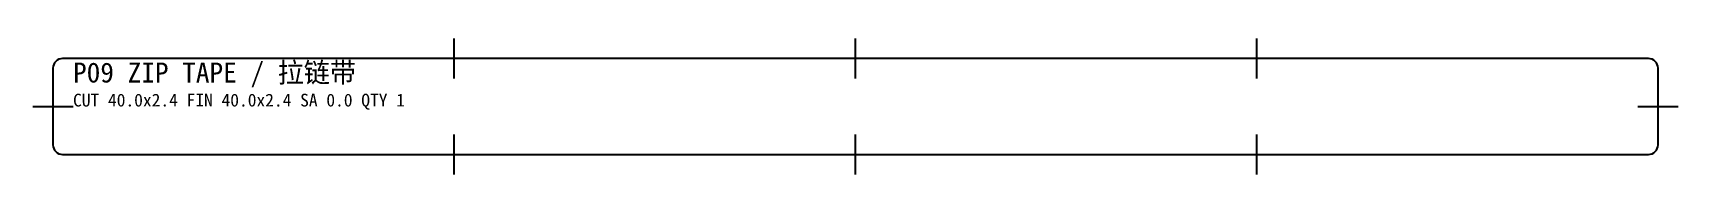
# Model space of a CAD drawing. Header units: millimetres. Extents: x 20 to 11279, y 290 to 7070.
# Drawn here: x 195 to 605, y 6995 to 7029 of the extents above; entities that cross this region are included whole.
import ezdxf

# ---------------------------------------------------------------- set-up
doc = ezdxf.new("R2010")
doc.units = ezdxf.units.MM
for name, color, linetype in [('CUT', 1, 'CONTINUOUS'), ('NOTCH', 3, 'CONTINUOUS'), ('STITCH', 5, 'CONTINUOUS'), ('TEXT', 7, 'CONTINUOUS')]:
    doc.layers.add(name, color=color, linetype=linetype)

msp = doc.modelspace()

# ---------------------------------------------------------------- linework, layer by layer
at = {"layer": 'CUT'}
msp.add_lwpolyline([(597.6, 7000), (598.07, 7000.05), (598.52, 7000.18), (598.93, 7000.4), (599.3, 7000.7), (599.6, 7001.07), (599.82, 7001.48), (599.95, 7001.93), (600, 7002.4), (600, 7021.6), (599.95, 7022.07), (599.82, 7022.52), (599.6, 7022.93), (599.3, 7023.3), (598.93, 7023.6), (598.52, 7023.82), (598.07, 7023.95), (597.6, 7024), (202.4, 7024), (201.93, 7023.95), (201.48, 7023.82), (201.07, 7023.6), (200.7, 7023.3), (200.4, 7022.93), (200.18, 7022.52), (200.05, 7022.07), (200, 7021.6), (200, 7002.4), (200.05, 7001.93), (200.18, 7001.48), (200.4, 7001.07), (200.7, 7000.7), (201.07, 7000.4), (201.48, 7000.18), (201.93, 7000.05), (202.4, 7000)], close=True, dxfattribs=at)
at = {"layer": 'NOTCH'}
for p, q in [((300, 7019), (300, 7029)), ((400, 7019), (400, 7029)), ((500, 7019), (500, 7029)), ((195, 7012), (205, 7012)), ((595, 7012), (605, 7012)), ((300, 6995), (300, 7005)), ((400, 6995), (400, 7005)), ((500, 6995), (500, 7005))]:
    msp.add_line(p, q, dxfattribs=at)
at = {"layer": 'STITCH'}
msp.add_lwpolyline([(597.6, 7000), (598.07, 7000.05), (598.52, 7000.18), (598.93, 7000.4), (599.3, 7000.7), (599.6, 7001.07), (599.82, 7001.48), (599.95, 7001.93), (600, 7002.4), (600, 7021.6), (599.95, 7022.07), (599.82, 7022.52), (599.6, 7022.93), (599.3, 7023.3), (598.93, 7023.6), (598.52, 7023.82), (598.07, 7023.95), (597.6, 7024), (202.4, 7024), (201.93, 7023.95), (201.48, 7023.82), (201.07, 7023.6), (200.7, 7023.3), (200.4, 7022.93), (200.18, 7022.52), (200.05, 7022.07), (200, 7021.6), (200, 7002.4), (200.05, 7001.93), (200.18, 7001.48), (200.4, 7001.07), (200.7, 7000.7), (201.07, 7000.4), (201.48, 7000.18), (201.93, 7000.05), (202.4, 7000)], close=True, dxfattribs=at)

# ---------------------------------------------------------------- texts
at = {"layer": 'TEXT'}
for s, height, p in [('P09 ZIP TAPE / 拉链带', 5, (205, 7018)), ('CUT 40.0x2.4 FIN 40.0x2.4 SA 0.0 QTY 1', 3.2, (205, 7012))]:
    msp.add_text(s, height=height, dxfattribs=at).set_placement(p)

doc.saveas('drawing.dxf')
